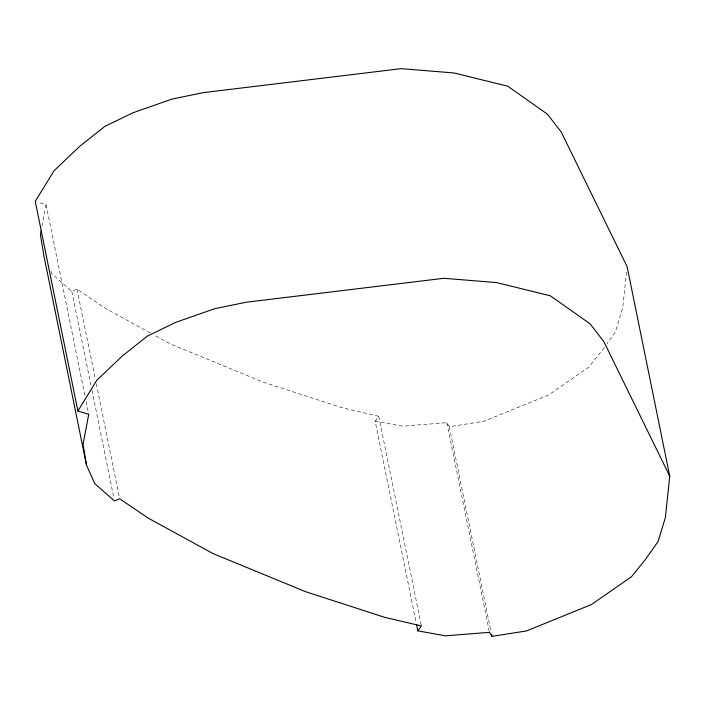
<?xml version="1.0" encoding="UTF-8"?>
<svg xmlns="http://www.w3.org/2000/svg" width="705" height="705" viewBox="0 0 705 705"><rect width="100%" height="100%" fill="white"/><g stroke="black" fill="none" stroke-linecap="round" stroke-linejoin="round"><path stroke-width="0.53" stroke-dasharray="3.52 2.64" d="M626.525 272.051L622.718 307.962L615.386 331.949L606.829 344.084M42.018 226.164L46.081 204.723L37.224 201.982M604.388 347.547L588.825 367.094L548.869 394.853L483.85 421.317L449.314 426.71L446.855 422.692L402.89 426.19L375.183 421.238L416.302 623.343M375.183 421.238L378.726 416.285L341.951 407.666L263.036 382.092L170.328 343.925L154.087 335.034M50.901 271.187L52.214 274.104L71.813 291.297L77.021 289.129L105.353 308.358L150.262 332.936M449.314 426.71L491.085 632.05M446.855 422.692L489.508 632.332M378.726 416.285L421.379 625.917M77.021 289.129L95.395 379.44M96.268 383.74L119.674 498.77M71.813 291.297L91.06 385.899M91.941 390.2L114.025 498.779M46.081 204.723L85.014 396.078M86.107 401.453L88.733 414.355"/><path stroke-width="1.06" d="M417.836 630.869L421.379 625.917L384.604 617.307L305.688 591.724L212.981 553.557L148.006 517.99L119.674 498.77L114.466 500.929L94.867 483.736L86.53 465.282L83.049 444.379L88.733 414.355L77.903 411.006L35.25 201.374L54.1 170.698L79.771 146.261L104.816 126.415L133.122 112.721L171.985 99.097L203.384 92.619L401.198 68.649L454.038 72.968L507.706 86.186L547.38 114.157L561.171 131.923L627.097 266.605L669.75 476.245L665.37 517.593L658.038 541.581L645.207 559.779L631.477 576.734L591.521 604.493L526.494 630.949L491.967 636.351L489.508 632.332L445.534 635.822L417.836 630.869L416.523 624.418M41.207 230.456L40.397 234.747L43.877 255.651L86.53 465.282M77.903 411.006L96.752 380.33L122.423 355.893L147.468 336.047L175.774 322.352L214.637 308.728L246.027 302.251L443.85 278.29L496.69 282.599L550.358 295.818L590.032 323.798L603.824 341.555L669.75 476.245M491.526 634.2L491.967 636.351"/></g></svg>
